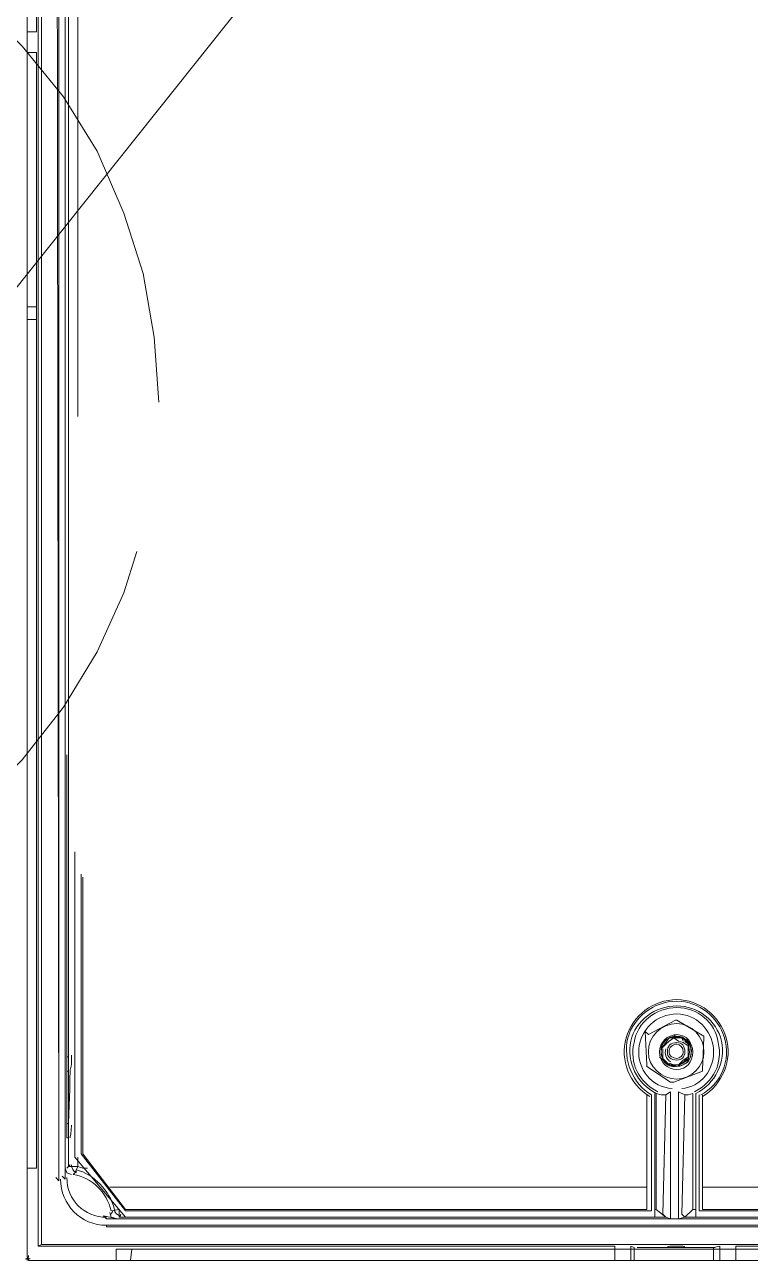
# Model space of a CAD drawing. Header units: metres. Extents: x 2999 to 3164, y 1641 to 1678.
# Drawn here: x 3007.988 to 3008.697, y 1655.211 to 1656.417 of the extents above; entities that cross this region are included whole.
import ezdxf

# ---------------------------------------------------------------- set-up
doc = ezdxf.new("R2010")
doc.units = ezdxf.units.M

msp = doc.modelspace()

# ---------------------------------------------------------------- linework, layer by layer
at = {"color": 150, "linetype": 'Continuous', "lineweight": 20, "true_color": 0x000096}
msp.add_lwpolyline([(3007.6927, 1655.8006), (3010.4272, 1659.2304), (3011.8721, 1659.2304)], dxfattribs=at)
at = {"color": 7, "linetype": 'Continuous', "lineweight": 20, "true_color": 0x000007}
for points in [[(3007.9907, 1657.7436), (3007.9907, 1655.2155), (3007.9907, 1655.2155)], [(3007.9907, 1657.7436), (3007.9907, 1655.2155), (3007.9907, 1655.2155)], [(3008.031, 1655.7447), (3008.031, 1657.6629), (3008.0279, 1657.666), (3008.0279, 1657.5295)], [(3008.031, 1657.6629), (3008.0403, 1657.6629), (3008.0403, 1656.0349)], [(3008.0046, 1657.6521), (3008.0046, 1655.2264), (3008.0046, 1655.2264)], [(3008.0015, 1657.6443), (3008.0015, 1655.2248), (3008.0015, 1655.2248)], [(3008.0217, 1657.5357), (3008.0186, 1657.5388), (3008.0217, 1655.2884)], [(3008.0279, 1655.29), (3008.0279, 1657.5295), (3008.0217, 1657.5357), (3008.0217, 1655.2884)], [(3007.9907, 1656.5579), (3008, 1656.5579), (3008, 1656.4105), (3007.9907, 1656.4105)], [(3007.9907, 1656.3903), (3008, 1656.3903), (3008, 1656.142), (3007.9907, 1656.142)], [(3008, 1656.1296), (3008, 1656.142), (3008, 1656.142)], [(3007.9907, 1655.3009), (3008, 1655.3009), (3008, 1656.1296), (3007.9907, 1656.1296)], [(3008.031, 1655.3024), (3008.031, 1655.7447), (3008.031, 1655.7447)], [(3008.031, 1655.3303), (3008.0295, 1655.3303), (3008.0295, 1655.7044)], [(3008.031, 1655.7044), (3008.031, 1655.4095), (3008.031, 1655.4095)], [(3008.0372, 1655.6097), (3008.0372, 1655.3117), (3008.0372, 1655.3117)], [(3008.0434, 1655.3148), (3008.0434, 1655.588), (3008.0434, 1655.588)], [(3008.045, 1655.3148), (3008.045, 1655.5849), (3008.045, 1655.5849)], [(3008.6192, 1655.4017), (3008.6161, 1655.4033), (3008.6115, 1655.4079), (3008.6099, 1655.4111), (3008.6099, 1655.4173), (3008.6146, 1655.4219), (3008.6177, 1655.425), (3008.6223, 1655.4281), (3008.627, 1655.425), (3008.6316, 1655.4235), (3008.6363, 1655.4204), (3008.6363, 1655.4142), (3008.6363, 1655.4095), (3008.6316, 1655.4064), (3008.627, 1655.4017), (3008.6223, 1655.4017), (3008.6177, 1655.4033)], [(3008.6363, 1655.4064), (3008.6378, 1655.4142), (3008.6363, 1655.4235), (3008.6301, 1655.4281), (3008.6239, 1655.4281), (3008.6177, 1655.4281), (3008.6146, 1655.4235), (3008.6099, 1655.4173), (3008.6099, 1655.4111), (3008.6115, 1655.4079), (3008.6161, 1655.4017), (3008.613, 1655.4048)], [(3008.6254, 1655.4281), (3008.6223, 1655.4312), (3008.6223, 1655.4312)], [(3008.6239, 1655.4281), (3008.6254, 1655.4281), (3008.6254, 1655.4281)], [(3008.6301, 1655.4281), (3008.6316, 1655.425), (3008.6316, 1655.425)], [(3008.6363, 1655.4219), (3008.6332, 1655.425), (3008.6363, 1655.4235)], [(3008.6115, 1655.4173), (3008.6115, 1655.4079), (3008.6177, 1655.4017), (3008.627, 1655.4017), (3008.6363, 1655.4064)], [(3008.6378, 1655.4142), (3008.6363, 1655.4079), (3008.6316, 1655.4033), (3008.6254, 1655.4002), (3008.6192, 1655.4017)], [(3008.031, 1655.4095), (3008.0295, 1655.4095), (3008.0295, 1655.4095)], [(3008.6115, 1655.4064), (3008.6083, 1655.4095), (3008.6083, 1655.4095)], [(3008.6177, 1655.4017), (3008.6161, 1655.4017), (3008.6161, 1655.4017)], [(3008.6363, 1655.4095), (3008.6363, 1655.4064), (3008.6363, 1655.4064)], [(3008.031, 1655.3955), (3008.0295, 1655.3955), (3008.0295, 1655.3955)], [(3008.5959, 1655.3723), (3008.5959, 1655.2605), (3008.5959, 1655.2605)], [(3008.6006, 1655.3723), (3008.6006, 1655.259), (3008.6006, 1655.259)], [(3008.6037, 1655.2822), (3008.6037, 1655.3738), (3008.6037, 1655.3738)], [(3008.6192, 1655.3754), (3008.6146, 1655.3723), (3008.6099, 1655.3723), (3008.6052, 1655.3738)], [(3008.6146, 1655.2528), (3008.6052, 1655.2605), (3008.6052, 1655.3738)], [(3008.6146, 1655.2528), (3008.6115, 1655.2559), (3008.6146, 1655.3723)], [(3008.6192, 1655.3754), (3008.6192, 1655.2512), (3008.6192, 1655.2512)], [(3008.627, 1655.3754), (3008.6332, 1655.3723), (3008.6363, 1655.3723), (3008.6409, 1655.3738)], [(3008.627, 1655.2512), (3008.627, 1655.3754), (3008.627, 1655.3754)], [(3008.6332, 1655.2528), (3008.6301, 1655.2559), (3008.6332, 1655.3723)], [(3008.6409, 1655.3738), (3008.6409, 1655.2605), (3008.6332, 1655.2528)], [(3008.644, 1655.3738), (3008.644, 1655.2822), (3008.644, 1655.2822)], [(3008.6471, 1655.3723), (3008.6471, 1655.259), (3008.6471, 1655.259)], [(3008.6503, 1655.3723), (3008.6503, 1655.2605), (3008.6503, 1655.2605)], [(3008.031, 1655.3443), (3008.0295, 1655.3443), (3008.0295, 1655.3443)], [(3008.031, 1655.3303), (3008.0295, 1655.3303), (3008.0295, 1655.3303)], [(3008.0372, 1655.3117), (3008.0621, 1655.2822), (3008.0621, 1655.2822)], [(3008.0403, 1655.3117), (3008.0403, 1655.3024), (3008.0403, 1655.3024)], [(3008.0869, 1655.259), (3008.0434, 1655.3148), (3008.0434, 1655.3148)], [(3008.0869, 1655.2605), (3008.045, 1655.3148), (3008.045, 1655.3148)], [(3008.0217, 1655.2884), (3008.0186, 1655.2916), (3008.0186, 1655.2916)], [(3008.0279, 1655.29), (3008.0248, 1655.2931), (3008.0248, 1655.2931)], [(3008.0279, 1655.3009), (3008.0279, 1655.29), (3008.0279, 1655.29)], [(3008.0341, 1655.2947), (3008.0295, 1655.2962), (3008.0279, 1655.3009)], [(3008.0372, 1655.2962), (3008.0403, 1655.3024), (3008.031, 1655.3024)], [(3008.0403, 1655.3024), (3008.045, 1655.3009), (3008.0496, 1655.3009)], [(3008.0869, 1655.2528), (3008.0621, 1655.2822), (3008.0621, 1655.2822)], [(3008.0714, 1655.2822), (3008.5959, 1655.2822), (3008.5959, 1655.2822)], [(3008.6037, 1655.2822), (3008.6037, 1655.2528), (3008.0869, 1655.2528)], [(3008.644, 1655.2528), (3008.644, 1655.2822), (3008.644, 1655.2822)], [(3008.644, 1655.2528), (3009.1608, 1655.2528), (3009.1841, 1655.2822)], [(3008.6503, 1655.2822), (3009.1764, 1655.2822), (3009.1764, 1655.2822)], [(3008.0791, 1655.2512), (3008.0729, 1655.2528), (3008.0714, 1655.2574)], [(3008.0807, 1655.2605), (3008.0729, 1655.259), (3008.0729, 1655.259)], [(3008.0807, 1655.2605), (3008.0807, 1655.2528), (3008.0807, 1655.2528)], [(3008.0869, 1655.2605), (3008.5959, 1655.2605), (3008.5959, 1655.2605)], [(3008.0869, 1655.259), (3008.6006, 1655.259), (3008.6006, 1655.259)], [(3008.6037, 1655.2605), (3008.6052, 1655.2605), (3008.6052, 1655.2605)], [(3008.6409, 1655.2605), (3008.644, 1655.2605), (3008.644, 1655.2605)], [(3008.6471, 1655.259), (3009.1577, 1655.259), (3009.1577, 1655.259)], [(3008.6503, 1655.2605), (3009.1577, 1655.2605), (3009.1577, 1655.2605)], [(3008.0683, 1655.2512), (3008.0652, 1655.2543), (3008.0791, 1655.2512)], [(3009.1795, 1655.2512), (3008.0683, 1655.2512), (3008.0683, 1655.2512)], [(3009.1795, 1655.245), (3008.0683, 1655.245), (3008.0683, 1655.245)], [(3008.0683, 1655.245), (3008.0683, 1655.2434), (3008.0683, 1655.2434)], [(3008.0683, 1655.2434), (3009.1795, 1655.2434), (3009.1795, 1655.245)], [(3008.0869, 1655.2528), (3008.0807, 1655.2528), (3008.0807, 1655.2528)], [(3008.6146, 1655.2528), (3008.6037, 1655.2528), (3008.6037, 1655.2528)], [(3008.6146, 1655.2528), (3008.6192, 1655.2512), (3008.6192, 1655.2512)], [(3008.6332, 1655.2528), (3008.627, 1655.2512), (3008.6192, 1655.2512)], [(3008.644, 1655.2528), (3008.6332, 1655.2528), (3008.6332, 1655.2528)], [(3008.5649, 1655.2248), (3008.0015, 1655.2248), (3008.0046, 1655.2264)], [(3008.6828, 1655.2248), (3009.2431, 1655.2248), (3009.2431, 1655.2264), (3008.0046, 1655.2264)], [(3008.0776, 1655.2108), (3008.0776, 1655.2217), (3008.0931, 1655.2217), (3008.0916, 1655.2108)], [(3009.1546, 1655.2217), (3008.0931, 1655.2217), (3008.0931, 1655.2217)], [(3008.5649, 1655.2248), (3008.5649, 1655.2108), (3008.5804, 1655.2108)], [(3008.5804, 1655.2248), (3008.5835, 1655.2233), (3008.5835, 1655.2233)], [(3008.5804, 1655.2248), (3008.5804, 1655.2108), (3008.5835, 1655.2108)], [(3008.5835, 1655.2233), (3008.5835, 1655.2108), (3008.6611, 1655.2108)], [(3008.6611, 1655.2233), (3008.6673, 1655.2248), (3008.6673, 1655.2248)], [(3008.6673, 1655.2248), (3008.6673, 1655.2108), (3008.6611, 1655.2108)], [(3008.6611, 1655.2233), (3008.6611, 1655.2108), (3008.6611, 1655.2108)], [(3008.6828, 1655.2248), (3008.6828, 1655.2108), (3008.6673, 1655.2108)], [(3007.9922, 1655.2108), (3009.2555, 1655.2108), (3009.2555, 1655.2108)], [(3008.5649, 1655.2108), (3007.9922, 1655.2108), (3007.9922, 1655.2108)], [(3009.2555, 1655.2108), (3008.6828, 1655.2108), (3008.6828, 1655.2108)]]:
    msp.add_lwpolyline(points, dxfattribs=at)
at = {"color": 30, "linetype": 'Continuous', "lineweight": 20, "true_color": 0x00001e}
for points in [[(3008.1195, 1656.0489), (3008.1148, 1656.1125), (3008.104, 1656.1746), (3008.0853, 1656.2336), (3008.059, 1656.2941), (3008.0264, 1656.3469), (3007.986, 1656.3965), (3007.9721, 1656.4105)], [(3007.8572, 1655.5957), (3007.8929, 1655.6159), (3007.9426, 1655.6563), (3007.986, 1655.6997), (3008.0264, 1655.7509), (3008.059, 1655.8052), (3008.0853, 1655.8627), (3008.0978, 1655.903)]]:
    msp.add_lwpolyline(points, dxfattribs=at)
at = {"color": 7, "linetype": 'Continuous', "lineweight": 20, "true_color": 0x000007}
msp.add_lwpolyline([(3008.6518, 1655.4281), (3008.6518, 1655.4297), (3008.6254, 1655.4452), (3008.6239, 1655.4452), (3008.5975, 1655.4312), (3008.5944, 1655.4343), (3008.5959, 1655.4017), (3008.5959, 1655.4002), (3008.6192, 1655.3847), (3008.6223, 1655.3847), (3008.6503, 1655.3955), (3008.6503, 1655.3971)], close=True, dxfattribs=at)
for points, knots in [([(3008.6503, 1655.3707), (3008.6704, 1655.3831), (3008.6797, 1655.4064), (3008.6735, 1655.4281), (3008.6735, 1655.4281), (3008.6673, 1655.4498), (3008.6471, 1655.4654), (3008.6254, 1655.4654), (3008.6254, 1655.4654), (3008.6021, 1655.4654), (3008.582, 1655.4498), (3008.5758, 1655.4281), (3008.5758, 1655.4281), (3008.5696, 1655.4064), (3008.5789, 1655.3831), (3008.599, 1655.3707)], [0, 0, 0, 0, 0.0625, 0.0625, 0.0625, 0.062501, 0.125, 0.125, 0.125, 0.125001, 0.1875, 0.1875, 0.1875, 0.187501, 1, 1, 1, 1]), ([(3008.6487, 1655.3723), (3008.6689, 1655.3831), (3008.6782, 1655.4064), (3008.672, 1655.4281), (3008.672, 1655.4281), (3008.6658, 1655.4483), (3008.6471, 1655.4638), (3008.6254, 1655.4638), (3008.6254, 1655.4638), (3008.6021, 1655.4638), (3008.5835, 1655.4483), (3008.5773, 1655.4281), (3008.5773, 1655.4281), (3008.5727, 1655.4064), (3008.582, 1655.3831), (3008.6006, 1655.3723)], [0, 0, 0, 0, 0.0625, 0.0625, 0.0625, 0.062501, 0.125, 0.125, 0.125, 0.125001, 0.1875, 0.1875, 0.1875, 0.187501, 1, 1, 1, 1]), ([(3008.644, 1655.3738), (3008.6627, 1655.3831), (3008.6735, 1655.4048), (3008.6689, 1655.425), (3008.6689, 1655.425), (3008.6642, 1655.4452), (3008.6456, 1655.4592), (3008.6254, 1655.4592), (3008.6254, 1655.4592), (3008.6037, 1655.4592), (3008.5851, 1655.4452), (3008.5804, 1655.425), (3008.5804, 1655.425), (3008.5758, 1655.4048), (3008.5866, 1655.3831), (3008.6052, 1655.3738)], [0, 0, 0, 0, 0.0625, 0.0625, 0.0625, 0.062501, 0.125, 0.125, 0.125, 0.125001, 0.1875, 0.1875, 0.1875, 0.187501, 1, 1, 1, 1]), ([(3008.6425, 1655.3754), (3008.6611, 1655.3847), (3008.6704, 1655.4033), (3008.6658, 1655.4235), (3008.6658, 1655.4235), (3008.6627, 1655.4436), (3008.6456, 1655.4576), (3008.6254, 1655.4576), (3008.6254, 1655.4576), (3008.6052, 1655.4576), (3008.5866, 1655.4436), (3008.5835, 1655.4235), (3008.5835, 1655.4235), (3008.5789, 1655.4033), (3008.5882, 1655.3847), (3008.6068, 1655.3754)], [0, 0, 0, 0, 0.0625, 0.0625, 0.0625, 0.062501, 0.125, 0.125, 0.125, 0.125001, 0.1875, 0.1875, 0.1875, 0.187501, 1, 1, 1, 1]), ([(3008.6301, 1655.3785), (3008.6487, 1655.38), (3008.6627, 1655.3971), (3008.6611, 1655.4173), (3008.6611, 1655.4173), (3008.6596, 1655.4359), (3008.644, 1655.4514), (3008.6254, 1655.4514), (3008.6254, 1655.4514), (3008.6052, 1655.4514), (3008.5897, 1655.4359), (3008.5882, 1655.4173), (3008.5882, 1655.4173), (3008.5866, 1655.3971), (3008.6006, 1655.38), (3008.6208, 1655.3785)], [0, 0, 0, 0, 0.0625, 0.0625, 0.0625, 0.062501, 0.125, 0.125, 0.125, 0.125001, 0.1875, 0.1875, 0.1875, 0.187501, 1, 1, 1, 1]), ([(3008.6518, 1655.4142), (3008.6518, 1655.4297), (3008.6394, 1655.4421), (3008.6254, 1655.4421), (3008.6254, 1655.4421), (3008.6099, 1655.4421), (3008.5975, 1655.4297), (3008.5975, 1655.4142), (3008.5975, 1655.4142), (3008.5975, 1655.4002), (3008.6099, 1655.3878), (3008.6254, 1655.3878), (3008.6254, 1655.3878), (3008.6394, 1655.3878), (3008.6518, 1655.4002), (3008.6518, 1655.4142)], [0, 0, 0, 0, 0.0625, 0.0625, 0.0625, 0.062501, 0.125, 0.125, 0.125, 0.125001, 0.1875, 0.1875, 0.1875, 0.187501, 1, 1, 1, 1]), ([(3008.6409, 1655.4142), (3008.6409, 1655.4235), (3008.6347, 1655.4312), (3008.6254, 1655.4312), (3008.6254, 1655.4312), (3008.6161, 1655.4312), (3008.6083, 1655.4235), (3008.6083, 1655.4142), (3008.6083, 1655.4142), (3008.6083, 1655.4048), (3008.6161, 1655.3971), (3008.6254, 1655.3971), (3008.6254, 1655.3971), (3008.6347, 1655.3971), (3008.6409, 1655.4048), (3008.6409, 1655.4142)], [0, 0, 0, 0, 0.0625, 0.0625, 0.0625, 0.062501, 0.125, 0.125, 0.125, 0.125001, 0.1875, 0.1875, 0.1875, 0.187501, 1, 1, 1, 1]), ([(3008.6332, 1655.4266), (3008.6285, 1655.4297), (3008.6239, 1655.4297), (3008.6192, 1655.4281), (3008.6192, 1655.4281), (3008.613, 1655.4266), (3008.6099, 1655.4219), (3008.6099, 1655.4157), (3008.6099, 1655.4157), (3008.6099, 1655.4111), (3008.6115, 1655.4048), (3008.6161, 1655.4017)], [0, 0, 0, 0, 0.083333, 0.083333, 0.083333, 0.083334, 0.166667, 0.166667, 0.166667, 0.166668, 1, 1, 1, 1]), ([(3008.6394, 1655.4142), (3008.6394, 1655.4235), (3008.6332, 1655.4297), (3008.6254, 1655.4297), (3008.6254, 1655.4297), (3008.6161, 1655.4297), (3008.6099, 1655.4235), (3008.6099, 1655.4142), (3008.6099, 1655.4142), (3008.6099, 1655.4064), (3008.6161, 1655.4002), (3008.6254, 1655.4002), (3008.6254, 1655.4002), (3008.6332, 1655.4002), (3008.6394, 1655.4064), (3008.6394, 1655.4142)], [0, 0, 0, 0, 0.0625, 0.0625, 0.0625, 0.062501, 0.125, 0.125, 0.125, 0.125001, 0.1875, 0.1875, 0.1875, 0.187501, 1, 1, 1, 1]), ([(3008.6161, 1655.4017), (3008.6223, 1655.3986), (3008.6316, 1655.4002), (3008.6363, 1655.4048), (3008.6363, 1655.4048), (3008.6409, 1655.4111), (3008.6409, 1655.4204), (3008.6347, 1655.4266)], [0, 0, 0, 0, 0.125, 0.125, 0.125, 0.125001, 1, 1, 1, 1]), ([(3008.6332, 1655.4142), (3008.6332, 1655.4204), (3008.6301, 1655.4235), (3008.6254, 1655.4235), (3008.6254, 1655.4235), (3008.6192, 1655.4235), (3008.6161, 1655.4204), (3008.6161, 1655.4142), (3008.6161, 1655.4142), (3008.6161, 1655.4095), (3008.6192, 1655.4064), (3008.6254, 1655.4064), (3008.6254, 1655.4064), (3008.6301, 1655.4064), (3008.6332, 1655.4095), (3008.6332, 1655.4142)], [0, 0, 0, 0, 0.0625, 0.0625, 0.0625, 0.062501, 0.125, 0.125, 0.125, 0.125001, 0.1875, 0.1875, 0.1875, 0.187501, 1, 1, 1, 1]), ([(3008.6316, 1655.4142), (3008.6316, 1655.4188), (3008.6285, 1655.4219), (3008.6254, 1655.4219), (3008.6254, 1655.4219), (3008.6208, 1655.4219), (3008.6177, 1655.4188), (3008.6177, 1655.4142), (3008.6177, 1655.4142), (3008.6177, 1655.4111), (3008.6208, 1655.4079), (3008.6254, 1655.4079), (3008.6254, 1655.4079), (3008.6285, 1655.4079), (3008.6316, 1655.4111), (3008.6316, 1655.4142)], [0, 0, 0, 0, 0.0625, 0.0625, 0.0625, 0.062501, 0.125, 0.125, 0.125, 0.125001, 0.1875, 0.1875, 0.1875, 0.187501, 1, 1, 1, 1]), ([(3008.5866, 1655.2233), (3008.5882, 1655.2233), (3008.6052, 1655.2233), (3008.6254, 1655.2233), (3008.6254, 1655.2233), (3008.644, 1655.2233), (3008.6611, 1655.2233), (3008.6627, 1655.2233)], [0, 0, 0, 0, 0.125, 0.125, 0.125, 0.125001, 1, 1, 1, 1]), ([(3008.6332, 1655.2233), (3008.6332, 1655.2248), (3008.6301, 1655.2248), (3008.6254, 1655.2248), (3008.6254, 1655.2248), (3008.6192, 1655.2248), (3008.6161, 1655.2248), (3008.6161, 1655.2233), (3008.6161, 1655.2233), (3008.6161, 1655.2233), (3008.6192, 1655.2233), (3008.6254, 1655.2233), (3008.6254, 1655.2233), (3008.6301, 1655.2233), (3008.6332, 1655.2233), (3008.6332, 1655.2233)], [0, 0, 0, 0, 0.0625, 0.0625, 0.0625, 0.062501, 0.125, 0.125, 0.125, 0.125001, 0.1875, 0.1875, 0.1875, 0.187501, 1, 1, 1, 1])]:
    msp.add_open_spline(points, degree=3, knots=knots, dxfattribs=at)
for points in [[(3008.6146, 1655.4173), (3008.613, 1655.4126), (3008.6146, 1655.4079), (3008.6192, 1655.4048)], [(3008.6394, 1655.4157), (3008.6394, 1655.4188), (3008.6378, 1655.4219), (3008.6363, 1655.4235)], [(3008.0326, 1655.3971), (3008.0341, 1655.3986), (3008.0341, 1655.4048), (3008.0341, 1655.4111)], [(3008.6208, 1655.4017), (3008.627, 1655.4002), (3008.6316, 1655.4033), (3008.6347, 1655.4079)], [(3008.0326, 1655.3971), (3008.0326, 1655.3909), (3008.0326, 1655.3691), (3008.031, 1655.3443)], [(3008.0326, 1655.3303), (3008.0326, 1655.3303), (3008.0341, 1655.3366), (3008.0341, 1655.3428)], [(3008.0326, 1655.304), (3008.031, 1655.3024), (3008.031, 1655.3024), (3008.0295, 1655.3009)], [(3008.0341, 1655.304), (3008.0341, 1655.3009), (3008.0357, 1655.2978), (3008.0388, 1655.2962)], [(3008.0295, 1655.2916), (3008.0295, 1655.2698), (3008.0465, 1655.2528), (3008.0683, 1655.2528)], [(3008.0295, 1655.2916), (3008.0295, 1655.2698), (3008.0465, 1655.2528), (3008.0683, 1655.2528)], [(3008.0388, 1655.2978), (3008.0372, 1655.2962), (3008.0372, 1655.2962), (3008.0357, 1655.2947)], [(3008.0729, 1655.259), (3008.0683, 1655.2776), (3008.0543, 1655.2916), (3008.0357, 1655.2947)], [(3008.076, 1655.2605), (3008.0714, 1655.2791), (3008.0559, 1655.2947), (3008.0388, 1655.2993)], [(3008.0233, 1655.29), (3008.0233, 1655.2652), (3008.0434, 1655.245), (3008.0683, 1655.245)], [(3008.0233, 1655.29), (3008.0233, 1655.2652), (3008.0434, 1655.245), (3008.0683, 1655.245)], [(3008.0729, 1655.2559), (3008.0729, 1655.2574), (3008.0745, 1655.2574), (3008.0745, 1655.259)], [(3008.076, 1655.2605), (3008.076, 1655.2574), (3008.0791, 1655.2543), (3008.0822, 1655.2543)], [(3008.0807, 1655.2528), (3008.0807, 1655.2543), (3008.0822, 1655.2543), (3008.0822, 1655.2559)], [(3008.5804, 1655.2264), (3008.5789, 1655.2264), (3008.5727, 1655.2264), (3008.5649, 1655.2264)], [(3008.6844, 1655.2264), (3008.6766, 1655.2264), (3008.6704, 1655.2264), (3008.6689, 1655.2264)], [(3007.9891, 1655.2124), (3007.9907, 1655.2124), (3007.9922, 1655.214), (3007.9922, 1655.2155)], [(3007.9922, 1655.2108), (3007.9922, 1655.2124), (3007.9907, 1655.2124), (3007.9891, 1655.2124)], [(3007.9907, 1655.2155), (3007.9907, 1655.214), (3007.9907, 1655.2124), (3007.9938, 1655.2124)], [(3007.9938, 1655.2124), (3007.9907, 1655.2124), (3007.9907, 1655.2124), (3007.9907, 1655.2108)]]:
    msp.add_open_spline(points, degree=3, dxfattribs=at)

doc.saveas('drawing.dxf')
